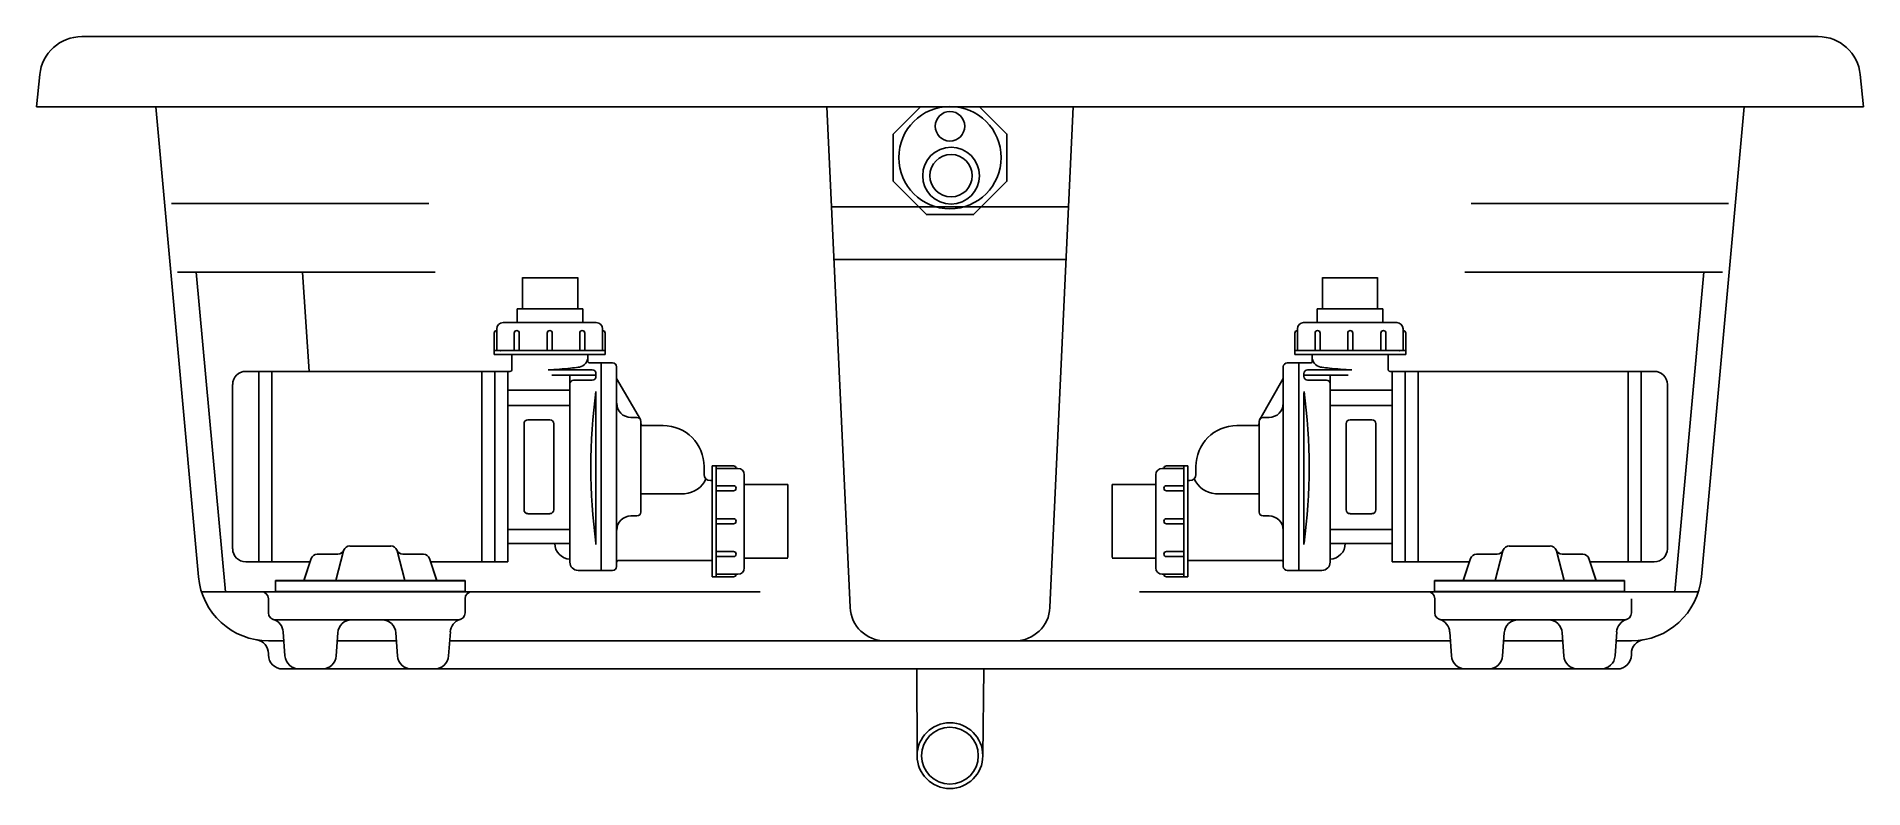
# Model space of a CAD drawing. Header units: millimetres. Extents: x -1239.76 to -1238.46, y 2221.35 to 2221.88.
import ezdxf

# ---------------------------------------------------------------- set-up
doc = ezdxf.new("R2010")
doc.units = ezdxf.units.MM
doc.header["$LTSCALE"] = 10
doc.layers.add('jacuzzi', color=1, linetype='Continuous')

msp = doc.modelspace()

# ---------------------------------------------------------------- linework, layer by layer
at = {"layer": 'jacuzzi'}
for p, q in [((-1239.725, 2221.8819), (-1238.4893, 2221.8819)), ((-1239.7572, 2221.8319), (-1239.7549, 2221.8549)), ((-1238.4572, 2221.8319), (-1238.4595, 2221.8549)), ((-1239.7572, 2221.8319), (-1238.4572, 2221.8319)), ((-1239.6723, 2221.8319), (-1239.6419, 2221.4974)), ((-1239.1948, 2221.8319), (-1239.1783, 2221.4758)), ((-1239.0196, 2221.8319), (-1239.0361, 2221.4758)), ((-1238.542, 2221.8319), (-1238.5725, 2221.4974)), ((-1239.4781, 2221.7632), (-1239.6612, 2221.7632)), ((-1239.0229, 2221.7607), (-1239.1915, 2221.7607)), ((-1238.7363, 2221.7632), (-1238.5531, 2221.7632)), ((-1239.4736, 2221.7142), (-1239.6568, 2221.7142)), ((-1239.6436, 2221.7142), (-1239.6228, 2221.4869)), ((-1239.5679, 2221.7142), (-1239.5631, 2221.6436)), ((-1239.0246, 2221.7232), (-1239.1897, 2221.7232)), ((-1238.7407, 2221.7142), (-1238.5575, 2221.7142)), ((-1238.5707, 2221.7142), (-1238.5915, 2221.4869)), ((-1238.8029, 2221.7103), (-1238.8422, 2221.7103)), ((-1238.7991, 2221.6881), (-1238.846, 2221.6881)), ((-1238.7892, 2221.6784), (-1238.8555, 2221.6784)), ((-1238.86, 2221.6728), (-1238.86, 2221.674)), ((-1238.86, 2221.6727), (-1238.86, 2221.6739)), ((-1238.86, 2221.6727), (-1238.86, 2221.6585)), ((-1238.7847, 2221.6728), (-1238.7847, 2221.674)), ((-1238.7847, 2221.6727), (-1238.7847, 2221.6739)), ((-1238.7847, 2221.6585), (-1238.7847, 2221.6727)), ((-1238.8672, 2221.6497), (-1238.8589, 2221.6497)), ((-1238.7829, 2221.6585), (-1238.8618, 2221.6585)), ((-1238.7829, 2221.6556), (-1238.8618, 2221.6556)), ((-1238.8589, 2221.502), (-1238.8589, 2221.6497)), ((-1238.8589, 2221.502), (-1238.8589, 2221.6497)), ((-1238.8508, 2221.6497), (-1238.8589, 2221.6497)), ((-1238.8508, 2221.6497), (-1238.8589, 2221.6497)), ((-1238.8494, 2221.6511), (-1238.8494, 2221.6556)), ((-1238.7954, 2221.6451), (-1238.7954, 2221.6556)), ((-1238.8868, 2221.6095), (-1238.87, 2221.6387)), ((-1238.87, 2221.5048), (-1238.87, 2221.6469)), ((-1238.8553, 2221.6422), (-1238.8553, 2221.6401)), ((-1238.8553, 2221.6422), (-1238.8553, 2221.64)), ((-1238.8239, 2221.641), (-1238.8553, 2221.641)), ((-1238.8213, 2221.6448), (-1238.8527, 2221.6448)), ((-1238.8393, 2221.6374), (-1238.8527, 2221.6374)), ((-1238.606, 2221.6436), (-1238.794, 2221.6436)), ((-1238.7926, 2221.6436), (-1238.7926, 2221.5213)), ((-1238.7926, 2221.6417), (-1238.7926, 2221.5213)), ((-1238.7833, 2221.6436), (-1238.7833, 2221.5081)), ((-1238.774, 2221.6436), (-1238.774, 2221.5081)), ((-1238.6246, 2221.6437), (-1238.6246, 2221.5082)), ((-1238.6246, 2221.6436), (-1238.6246, 2221.5081)), ((-1238.6153, 2221.6437), (-1238.6153, 2221.5082)), ((-1238.6153, 2221.6436), (-1238.6153, 2221.5081)), ((-1238.8553, 2221.6283), (-1238.8553, 2221.5204)), ((-1238.7926, 2221.6303), (-1238.8367, 2221.6303)), ((-1238.5967, 2221.6344), (-1238.5967, 2221.5174)), ((-1238.5967, 2221.6344), (-1238.5967, 2221.5174)), ((-1238.8844, 2221.6109), (-1238.8801, 2221.6109)), ((-1238.7926, 2221.6195), (-1238.8367, 2221.6195)), ((-1238.8225, 2221.6092), (-1238.8069, 2221.6092)), ((-1238.903, 2221.6051), (-1238.8886, 2221.6051)), ((-1238.8872, 2221.5436), (-1238.8872, 2221.6081)), ((-1238.8252, 2221.5452), (-1238.8252, 2221.6064)), ((-1238.8041, 2221.5452), (-1238.8041, 2221.6064)), ((-1238.9607, 2221.5702), (-1238.9607, 2221.5039)), ((-1238.9607, 2221.5701), (-1238.9607, 2221.5038)), ((-1238.9408, 2221.5746), (-1238.9562, 2221.5746)), ((-1238.9408, 2221.5764), (-1238.9408, 2221.4975)), ((-1238.9379, 2221.5764), (-1238.9379, 2221.4975)), ((-1238.9322, 2221.5704), (-1238.9322, 2221.5759)), ((-1238.9917, 2221.5632), (-1238.9917, 2221.5113)), ((-1238.9917, 2221.5632), (-1238.9917, 2221.515)), ((-1238.9917, 2221.5632), (-1238.9607, 2221.5632)), ((-1238.9917, 2221.5632), (-1238.9607, 2221.5632)), ((-1238.9371, 2221.566), (-1238.9366, 2221.566)), ((-1238.9183, 2221.5566), (-1238.8872, 2221.5566)), ((-1238.8844, 2221.5408), (-1238.8801, 2221.5408)), ((-1238.8367, 2221.5313), (-1238.8367, 2221.5213)), ((-1238.7926, 2221.5312), (-1238.8367, 2221.5312)), ((-1238.8367, 2221.5312), (-1238.8367, 2221.5213)), ((-1238.8225, 2221.5424), (-1238.8069, 2221.5424)), ((-1238.7926, 2221.5313), (-1238.7926, 2221.5213)), ((-1238.7926, 2221.5312), (-1238.7926, 2221.5213)), ((-1238.9917, 2221.5187), (-1238.9917, 2221.515)), ((-1238.8367, 2221.5213), (-1238.7926, 2221.5213)), ((-1238.7926, 2221.5213), (-1238.7926, 2221.5082)), ((-1238.7926, 2221.5213), (-1238.7926, 2221.5081)), ((-1238.7092, 2221.5194), (-1238.6947, 2221.5194)), ((-1238.7092, 2221.5194), (-1238.6947, 2221.5194)), ((-1238.6802, 2221.5194), (-1238.6947, 2221.5194)), ((-1238.6802, 2221.5194), (-1238.6947, 2221.5194)), ((-1238.9917, 2221.515), (-1238.9917, 2221.5113)), ((-1238.9917, 2221.5108), (-1238.9607, 2221.5108)), ((-1238.9379, 2221.5091), (-1238.8714, 2221.5091)), ((-1238.8367, 2221.51), (-1238.8367, 2221.5079)), ((-1238.8367, 2221.51), (-1238.8367, 2221.5079)), ((-1238.7376, 2221.5081), (-1238.7926, 2221.5081)), ((-1238.742, 2221.4948), (-1238.7368, 2221.5104)), ((-1238.742, 2221.4947), (-1238.7368, 2221.5104)), ((-1238.7324, 2221.5136), (-1238.7178, 2221.5136)), ((-1238.7324, 2221.5136), (-1238.7178, 2221.5136)), ((-1238.7137, 2221.516), (-1238.7192, 2221.4948)), ((-1238.7137, 2221.5159), (-1238.7192, 2221.4947)), ((-1238.6757, 2221.516), (-1238.6701, 2221.4948)), ((-1238.6757, 2221.5159), (-1238.6701, 2221.4947)), ((-1238.6569, 2221.5136), (-1238.6715, 2221.5136)), ((-1238.6569, 2221.5136), (-1238.6715, 2221.5136)), ((-1238.6473, 2221.4948), (-1238.6525, 2221.5104)), ((-1238.6473, 2221.4947), (-1238.6525, 2221.5104)), ((-1238.606, 2221.5082), (-1238.6518, 2221.5082)), ((-1238.606, 2221.5081), (-1238.6518, 2221.5081)), ((-1238.955, 2221.4994), (-1238.9562, 2221.4994)), ((-1238.955, 2221.4993), (-1238.9562, 2221.4993)), ((-1238.955, 2221.4993), (-1238.9408, 2221.4993)), ((-1238.8672, 2221.502), (-1238.8589, 2221.502)), ((-1238.8589, 2221.502), (-1238.8425, 2221.502)), ((-1238.6271, 2221.4948), (-1238.7623, 2221.4948)), ((-1238.7623, 2221.487), (-1238.7623, 2221.4948)), ((-1238.6271, 2221.4947), (-1238.7623, 2221.4947)), ((-1238.7623, 2221.4869), (-1238.7623, 2221.4947)), ((-1238.6271, 2221.487), (-1238.6271, 2221.4948)), ((-1238.6271, 2221.4869), (-1238.6271, 2221.4947)), ((-1239.2422, 2221.4869), (-1239.6398, 2221.4869)), ((-1239.5922, 2221.4819), (-1239.5922, 2221.4719)), ((-1239.4522, 2221.4819), (-1239.4522, 2221.4719)), ((-1238.9722, 2221.4869), (-1238.5746, 2221.4869)), ((-1238.7623, 2221.487), (-1238.6271, 2221.487)), ((-1238.7623, 2221.4869), (-1238.6271, 2221.4869)), ((-1238.7622, 2221.4819), (-1238.7622, 2221.4719)), ((-1238.6222, 2221.4819), (-1238.6222, 2221.4719)), ((-1239.5872, 2221.4669), (-1239.4572, 2221.4669)), ((-1238.6272, 2221.4669), (-1238.7572, 2221.4669)), ((-1239.5816, 2221.4583), (-1239.5804, 2221.4413)), ((-1239.5428, 2221.4576), (-1239.5439, 2221.4413)), ((-1239.5015, 2221.4576), (-1239.5004, 2221.4413)), ((-1239.4627, 2221.4583), (-1239.4639, 2221.4413)), ((-1238.7516, 2221.4583), (-1238.7504, 2221.4413)), ((-1238.7128, 2221.4576), (-1238.7139, 2221.4413)), ((-1238.6715, 2221.4576), (-1238.6704, 2221.4413)), ((-1238.6327, 2221.4583), (-1238.6339, 2221.4413)), ((-1239.5921, 2221.4519), (-1239.5811, 2221.4519)), ((-1239.5921, 2221.4428), (-1239.5921, 2221.4419)), ((-1239.5432, 2221.4519), (-1239.5011, 2221.4519)), ((-1239.4632, 2221.4519), (-1238.7511, 2221.4519)), ((-1238.6711, 2221.4519), (-1238.7132, 2221.4519)), ((-1238.6223, 2221.4519), (-1238.6332, 2221.4519)), ((-1238.6223, 2221.4428), (-1238.6223, 2221.4419)), ((-1239.5821, 2221.4319), (-1238.6323, 2221.4319)), ((-1239.1308, 2221.4319), (-1239.1305, 2221.3701)), ((-1239.0832, 2221.4318), (-1239.0838, 2221.37))]:
    msp.add_line(p, q, dxfattribs=at)
at = {"layer": 'jacuzzi', "linetype": 'Continuous'}
for p, q in [((-1239.4114, 2221.7103), (-1239.3721, 2221.7103)), ((-1239.4152, 2221.6881), (-1239.3684, 2221.6881)), ((-1239.4252, 2221.6784), (-1239.3589, 2221.6784)), ((-1239.4297, 2221.6728), (-1239.4297, 2221.674)), ((-1239.4297, 2221.6727), (-1239.4297, 2221.6739)), ((-1239.4297, 2221.6585), (-1239.4297, 2221.6727)), ((-1239.3544, 2221.6728), (-1239.3544, 2221.674)), ((-1239.3544, 2221.6727), (-1239.3544, 2221.6739)), ((-1239.3544, 2221.6727), (-1239.3544, 2221.6585)), ((-1239.4315, 2221.6585), (-1239.3526, 2221.6585)), ((-1239.4315, 2221.6556), (-1239.3526, 2221.6556)), ((-1239.4189, 2221.6451), (-1239.4189, 2221.6556)), ((-1239.3649, 2221.6511), (-1239.3649, 2221.6556)), ((-1239.3635, 2221.6497), (-1239.3555, 2221.6497)), ((-1239.3635, 2221.6497), (-1239.3555, 2221.6497)), ((-1239.3555, 2221.502), (-1239.3555, 2221.6497)), ((-1239.3555, 2221.502), (-1239.3555, 2221.6497)), ((-1239.3472, 2221.6497), (-1239.3555, 2221.6497)), ((-1239.6083, 2221.6436), (-1239.4203, 2221.6436)), ((-1239.599, 2221.6437), (-1239.599, 2221.5082)), ((-1239.599, 2221.6436), (-1239.599, 2221.5081)), ((-1239.5897, 2221.6437), (-1239.5897, 2221.5082)), ((-1239.5897, 2221.6436), (-1239.5897, 2221.5081)), ((-1239.4403, 2221.6436), (-1239.4403, 2221.5081)), ((-1239.431, 2221.6436), (-1239.431, 2221.5081)), ((-1239.4217, 2221.6436), (-1239.4217, 2221.5213)), ((-1239.4217, 2221.6417), (-1239.4217, 2221.5213)), ((-1239.393, 2221.6448), (-1239.3617, 2221.6448)), ((-1239.3904, 2221.641), (-1239.3591, 2221.641)), ((-1239.375, 2221.6374), (-1239.3617, 2221.6374)), ((-1239.3591, 2221.6422), (-1239.3591, 2221.6401)), ((-1239.3591, 2221.6422), (-1239.3591, 2221.64)), ((-1239.3444, 2221.5048), (-1239.3444, 2221.6469)), ((-1239.3275, 2221.6095), (-1239.3444, 2221.6387)), ((-1239.6176, 2221.6344), (-1239.6176, 2221.5174)), ((-1239.6176, 2221.6344), (-1239.6176, 2221.5174)), ((-1239.4217, 2221.6303), (-1239.3776, 2221.6303)), ((-1239.3591, 2221.6283), (-1239.3591, 2221.5204)), ((-1239.4217, 2221.6195), (-1239.3776, 2221.6195)), ((-1239.3919, 2221.6092), (-1239.4075, 2221.6092)), ((-1239.3299, 2221.6109), (-1239.3342, 2221.6109)), ((-1239.4102, 2221.5452), (-1239.4102, 2221.6064)), ((-1239.3891, 2221.5452), (-1239.3891, 2221.6064)), ((-1239.3272, 2221.5436), (-1239.3272, 2221.6081)), ((-1239.3113, 2221.6051), (-1239.3257, 2221.6051)), ((-1239.2821, 2221.5704), (-1239.2821, 2221.5759)), ((-1239.2765, 2221.5764), (-1239.2765, 2221.4975)), ((-1239.2735, 2221.5764), (-1239.2735, 2221.4975)), ((-1239.2735, 2221.5746), (-1239.2581, 2221.5746)), ((-1239.2536, 2221.5702), (-1239.2536, 2221.5039)), ((-1239.2536, 2221.5701), (-1239.2536, 2221.5038)), ((-1239.2772, 2221.566), (-1239.2777, 2221.566)), ((-1239.2226, 2221.5632), (-1239.2536, 2221.5632)), ((-1239.2226, 2221.5632), (-1239.2536, 2221.5632)), ((-1239.2226, 2221.5632), (-1239.2226, 2221.5113)), ((-1239.2226, 2221.5632), (-1239.2226, 2221.515)), ((-1239.296, 2221.5566), (-1239.3272, 2221.5566)), ((-1239.4217, 2221.5313), (-1239.4217, 2221.5213)), ((-1239.4217, 2221.5312), (-1239.3776, 2221.5312)), ((-1239.4217, 2221.5312), (-1239.4217, 2221.5213)), ((-1239.3919, 2221.5424), (-1239.4075, 2221.5424)), ((-1239.3776, 2221.5313), (-1239.3776, 2221.5213)), ((-1239.3776, 2221.5312), (-1239.3776, 2221.5213)), ((-1239.3299, 2221.5408), (-1239.3342, 2221.5408)), ((-1239.5342, 2221.5194), (-1239.5196, 2221.5194)), ((-1239.5342, 2221.5194), (-1239.5196, 2221.5194)), ((-1239.5051, 2221.5194), (-1239.5196, 2221.5194)), ((-1239.5051, 2221.5194), (-1239.5196, 2221.5194)), ((-1239.3776, 2221.5213), (-1239.4217, 2221.5213)), ((-1239.4217, 2221.5213), (-1239.4217, 2221.5082)), ((-1239.4217, 2221.5213), (-1239.4217, 2221.5081)), ((-1239.2226, 2221.5187), (-1239.2226, 2221.515)), ((-1239.6083, 2221.5082), (-1239.5625, 2221.5082)), ((-1239.6083, 2221.5081), (-1239.5625, 2221.5081)), ((-1239.567, 2221.4948), (-1239.5618, 2221.5104)), ((-1239.567, 2221.4947), (-1239.5618, 2221.5104)), ((-1239.5574, 2221.5136), (-1239.5428, 2221.5136)), ((-1239.5574, 2221.5136), (-1239.5428, 2221.5136)), ((-1239.5387, 2221.516), (-1239.5442, 2221.4948)), ((-1239.5387, 2221.5159), (-1239.5442, 2221.4947)), ((-1239.5006, 2221.516), (-1239.4951, 2221.4948)), ((-1239.5006, 2221.5159), (-1239.4951, 2221.4947)), ((-1239.4819, 2221.5136), (-1239.4965, 2221.5136)), ((-1239.4819, 2221.5136), (-1239.4965, 2221.5136)), ((-1239.4723, 2221.4948), (-1239.4775, 2221.5104)), ((-1239.4723, 2221.4947), (-1239.4775, 2221.5104)), ((-1239.4768, 2221.5081), (-1239.4217, 2221.5081)), ((-1239.3776, 2221.51), (-1239.3776, 2221.5079)), ((-1239.3776, 2221.51), (-1239.3776, 2221.5079)), ((-1239.2765, 2221.5091), (-1239.343, 2221.5091)), ((-1239.2226, 2221.5108), (-1239.2536, 2221.5108)), ((-1239.2226, 2221.515), (-1239.2226, 2221.5113)), ((-1239.5872, 2221.4948), (-1239.4521, 2221.4948)), ((-1239.5872, 2221.487), (-1239.5872, 2221.4948)), ((-1239.5872, 2221.4947), (-1239.4521, 2221.4947)), ((-1239.5872, 2221.4869), (-1239.5872, 2221.4947)), ((-1239.4521, 2221.487), (-1239.4521, 2221.4948)), ((-1239.4521, 2221.4869), (-1239.4521, 2221.4947)), ((-1239.3555, 2221.502), (-1239.3718, 2221.502)), ((-1239.3472, 2221.502), (-1239.3555, 2221.502)), ((-1239.2593, 2221.4993), (-1239.2735, 2221.4993)), ((-1239.2593, 2221.4994), (-1239.2581, 2221.4994)), ((-1239.2593, 2221.4993), (-1239.2581, 2221.4993)), ((-1239.4521, 2221.487), (-1239.5872, 2221.487)), ((-1239.4521, 2221.4869), (-1239.5872, 2221.4869))]:
    msp.add_line(p, q, dxfattribs=at)
at = {"layer": 'jacuzzi'}
for points in [[(-1239.1282, 2221.8319), (-1239.1476, 2221.8125), (-1239.1476, 2221.779), (-1239.1239, 2221.7553), (-1239.1235, 2221.7553)], [(-1239.1239, 2221.7553), (-1239.0904, 2221.7553), (-1239.0667, 2221.779), (-1239.0667, 2221.8125), (-1239.0861, 2221.8319)], [(-1238.8422, 2221.7104), (-1238.8422, 2221.6881)], [(-1238.8029, 2221.7104), (-1238.8029, 2221.6881)], [(-1238.846, 2221.6881), (-1238.846, 2221.6784)], [(-1238.7991, 2221.6881), (-1238.7991, 2221.6785)], [(-1238.8618, 2221.6709), (-1238.8618, 2221.6556)], [(-1238.8474, 2221.6709), (-1238.8474, 2221.6585)], [(-1238.8438, 2221.6709), (-1238.8438, 2221.6585)], [(-1238.8241, 2221.6709), (-1238.8241, 2221.6585)], [(-1238.8205, 2221.6709), (-1238.8205, 2221.6585)], [(-1238.8006, 2221.6709), (-1238.8006, 2221.6585)], [(-1238.797, 2221.6709), (-1238.797, 2221.6585)], [(-1238.7829, 2221.6709), (-1238.7829, 2221.6556)], [(-1238.8367, 2221.641), (-1238.8367, 2221.5312)], [(-1238.9532, 2221.5764), (-1238.9379, 2221.5764)], [(-1238.9532, 2221.5623), (-1238.9408, 2221.5623)], [(-1238.9532, 2221.5587), (-1238.9408, 2221.5587)], [(-1238.9532, 2221.5388), (-1238.9408, 2221.5388)], [(-1238.9532, 2221.5352), (-1238.9408, 2221.5352)], [(-1238.8367, 2221.5213), (-1238.8367, 2221.5165), (-1238.8367, 2221.51)], [(-1238.8367, 2221.5213), (-1238.8367, 2221.5165), (-1238.8367, 2221.51)], [(-1238.9532, 2221.5155), (-1238.9408, 2221.5155)], [(-1238.9532, 2221.5119), (-1238.9408, 2221.5119)], [(-1238.9532, 2221.4975), (-1238.9379, 2221.4975)]]:
    msp.add_lwpolyline(points, dxfattribs=at)
at = {"layer": 'jacuzzi', "linetype": 'Continuous'}
for points in [[(-1239.4114, 2221.7104), (-1239.4114, 2221.6881)], [(-1239.3721, 2221.7104), (-1239.3721, 2221.6881)], [(-1239.4152, 2221.6881), (-1239.4152, 2221.6785)], [(-1239.3684, 2221.6881), (-1239.3684, 2221.6784)], [(-1239.4315, 2221.6709), (-1239.4315, 2221.6556)], [(-1239.4173, 2221.6709), (-1239.4173, 2221.6585)], [(-1239.4137, 2221.6709), (-1239.4137, 2221.6585)], [(-1239.3938, 2221.6709), (-1239.3938, 2221.6585)], [(-1239.3902, 2221.6709), (-1239.3902, 2221.6585)], [(-1239.3706, 2221.6709), (-1239.3706, 2221.6585)], [(-1239.367, 2221.6709), (-1239.367, 2221.6585)], [(-1239.3526, 2221.6709), (-1239.3526, 2221.6556)], [(-1239.3776, 2221.641), (-1239.3776, 2221.5312)], [(-1239.2611, 2221.5764), (-1239.2765, 2221.5764)], [(-1239.2611, 2221.5623), (-1239.2735, 2221.5623)], [(-1239.2611, 2221.5587), (-1239.2735, 2221.5587)], [(-1239.2611, 2221.5388), (-1239.2735, 2221.5388)], [(-1239.2611, 2221.5352), (-1239.2735, 2221.5352)], [(-1239.3776, 2221.5213), (-1239.3776, 2221.5165), (-1239.3776, 2221.51)], [(-1239.3776, 2221.5213), (-1239.3776, 2221.5165), (-1239.3776, 2221.51)], [(-1239.2611, 2221.5155), (-1239.2735, 2221.5155)], [(-1239.2611, 2221.5119), (-1239.2735, 2221.5119)], [(-1239.2611, 2221.4975), (-1239.2765, 2221.4975)]]:
    msp.add_lwpolyline(points, dxfattribs=at)
msp.add_lwpolyline([(-1239.393, 2221.6448, 0.008376), (-1239.3851, 2221.6452, 0.008376), (-1239.3771, 2221.646, 0.00574), (-1239.3717, 2221.6466, 0.000724), (-1239.371, 2221.6467)], format="xyb", dxfattribs=at)
at = {"layer": 'jacuzzi'}
msp.add_lwpolyline([(-1238.8213, 2221.6448, -0.008376), (-1238.8292, 2221.6452, -0.008376), (-1238.8372, 2221.646, -0.00574), (-1238.8426, 2221.6466, -0.000724), (-1238.8433, 2221.6467)], format="xyb", dxfattribs=at)
for centre, radius in [((-1239.1072, 2221.7958), 0.0364), ((-1239.1072, 2221.8181), 0.0105), ((-1239.1064, 2221.7829), 0.0202), ((-1239.1064, 2221.7829), 0.0151), ((-1239.1072, 2221.3702), 0.0234), ((-1239.1072, 2221.3702), 0.0202)]:
    msp.add_circle(centre, radius, dxfattribs=at)
for centre, radius, start, end in [((-1239.725, 2221.8519), 0.03, 90, 174.2894), ((-1238.4893, 2221.8519), 0.03, 5.7106, 90), ((-1238.8555, 2221.6739), 0.0045, 90, 180), ((-1238.7892, 2221.6739), 0.0045, 0, 90), ((-1238.86, 2221.6709), 0.0018, 90, 180), ((-1238.8456, 2221.6709), 0.0018, 0, 180), ((-1238.8223, 2221.6709), 0.0018, 0, 180), ((-1238.7988, 2221.6709), 0.0018, 0, 180), ((-1238.7847, 2221.6709), 0.0018, 0, 90), ((-1238.8672, 2221.6469), 0.00279, 90, 180), ((-1238.8508, 2221.6511), 0.00141, 270, 0), ((-1238.8508, 2221.6511), 0.00141, 270, 0), ((-1238.8417, 2221.6545), 0.00798, 193.8392, 266.6722), ((-1238.8527, 2221.6422), 0.00261, 90, 180), ((-1238.8527, 2221.64), 0.00261, 180, 270), ((-1238.8393, 2221.6348), 0.00261, 0, 90), ((-1238.794, 2221.6451), 0.00141, 180, 270), ((-1238.606, 2221.6344), 0.00928, 0, 90), ((-1238.606, 2221.6344), 0.00928, 0, 90), ((-1239.2584, 2221.5754), 0.4068, 352.3703, 7.6297), ((-1239.2584, 2221.5754), 0.4068, 352.3703, 7.6297), ((-1238.8844, 2221.6081), 0.00279, 90, 180), ((-1238.8801, 2221.621), 0.0101, 270, 0), ((-1238.8225, 2221.6064), 0.00278, 90, 180), ((-1238.8069, 2221.6064), 0.00278, 0, 90), ((-1238.903, 2221.5759), 0.0292, 90, 180), ((-1238.8886, 2221.6065), 0.00142, 270, 0), ((-1238.9562, 2221.5701), 0.0045, 90, 180), ((-1238.9532, 2221.5746), 0.0018, 90, 180), ((-1238.9366, 2221.5704), 0.00441, 270, 0), ((-1238.9532, 2221.5605), 0.0018, 90, 270), ((-1238.9371, 2221.5667), 0.000743, 194.8583, 270), ((-1238.9171, 2221.5745), 0.0179, 203.7468, 266.1355), ((-1238.8225, 2221.5452), 0.00278, 180, 270), ((-1238.8069, 2221.5452), 0.00278, 270, 0), ((-1238.9532, 2221.537), 0.0018, 90, 270), ((-1238.8844, 2221.5436), 0.00279, 180, 270), ((-1238.8801, 2221.5307), 0.0101, 0, 90), ((-1238.8372, 2221.5213), 0.0113, 272.3872, 0), ((-1238.8372, 2221.5213), 0.0113, 272.3872, 0), ((-1238.7092, 2221.5148), 0.00464, 90, 158.1026), ((-1238.7092, 2221.5148), 0.00464, 90, 158.1026), ((-1238.6802, 2221.5148), 0.00464, 21.8974, 90), ((-1238.6802, 2221.5148), 0.00464, 21.8974, 90), ((-1238.9532, 2221.5137), 0.0018, 90, 270), ((-1238.8714, 2221.5077), 0.00142, 0, 90), ((-1238.8425, 2221.5079), 0.00585, 270, 0), ((-1238.8425, 2221.5079), 0.00585, 270, 0), ((-1238.7324, 2221.509), 0.00464, 90, 161.6055), ((-1238.7324, 2221.5089), 0.00464, 90, 161.6055), ((-1238.7178, 2221.5183), 0.00464, 270, 338.1026), ((-1238.7178, 2221.5182), 0.00464, 270, 338.1026), ((-1238.6715, 2221.5183), 0.00464, 201.8974, 270), ((-1238.6715, 2221.5182), 0.00464, 201.8974, 270), ((-1238.6569, 2221.509), 0.00464, 18.3945, 90), ((-1238.6569, 2221.5089), 0.00464, 18.3945, 90), ((-1238.606, 2221.5174), 0.00928, 270, 0), ((-1238.606, 2221.5174), 0.00928, 270, 0), ((-1239.5921, 2221.5019), 0.05, 185.2054, 270), ((-1238.9562, 2221.5038), 0.0045, 180, 270), ((-1238.9532, 2221.4993), 0.0018, 180, 270), ((-1238.8672, 2221.5048), 0.00279, 180, 270), ((-1238.6223, 2221.5019), 0.05, 270, 354.7946), ((-1239.5972, 2221.4819), 0.005, 0, 90), ((-1239.4472, 2221.4819), 0.005, 90, 180), ((-1238.7672, 2221.4819), 0.005, 0, 90), ((-1239.5872, 2221.4719), 0.005, 180, 270), ((-1239.5916, 2221.4576), 0.01, 3.8623, 72.9742), ((-1239.5328, 2221.4569), 0.01, 90, 176.1377), ((-1239.5115, 2221.4569), 0.01, 3.8623, 90), ((-1239.4528, 2221.4576), 0.01, 107.0258, 176.1377), ((-1239.4572, 2221.4719), 0.005, 270, 0), ((-1239.1533, 2221.4769), 0.025, 182.6517, 270), ((-1239.061, 2221.4769), 0.025, 270, 357.3483), ((-1238.7572, 2221.4719), 0.005, 180, 270), ((-1238.7616, 2221.4576), 0.01, 3.8623, 72.9742), ((-1238.7028, 2221.4569), 0.01, 90, 176.1377), ((-1238.6815, 2221.4569), 0.01, 3.8623, 90), ((-1238.6228, 2221.4576), 0.01, 107.0258, 176.1377), ((-1238.6272, 2221.4719), 0.005, 270, 0), ((-1239.6021, 2221.4428), 0.01, 0, 80.4059), ((-1239.5821, 2221.4419), 0.01, 180, 270), ((-1239.5704, 2221.4419), 0.01, 183.8623, 270), ((-1239.5539, 2221.4419), 0.01, 270, 356.1377), ((-1239.4904, 2221.4419), 0.01, 183.8623, 270), ((-1239.4739, 2221.4419), 0.01, 270, 356.1377), ((-1238.7404, 2221.4419), 0.01, 183.8623, 270), ((-1238.7239, 2221.4419), 0.01, 270, 356.1377), ((-1238.6604, 2221.4419), 0.01, 183.8623, 270), ((-1238.6439, 2221.4419), 0.01, 270, 356.1377), ((-1238.6323, 2221.4419), 0.01, 270, 0), ((-1238.6123, 2221.4428), 0.01, 99.5941, 180)]:
    msp.add_arc(centre, radius, start, end, dxfattribs=at)
at = {"layer": 'jacuzzi', "linetype": 'Continuous'}
for centre, radius, start, end in [((-1239.4252, 2221.6739), 0.0045, 90, 180), ((-1239.3589, 2221.6739), 0.0045, 0, 90), ((-1239.4297, 2221.6709), 0.0018, 90, 180), ((-1239.4155, 2221.6709), 0.0018, 0, 180), ((-1239.392, 2221.6709), 0.0018, 0, 180), ((-1239.3688, 2221.6709), 0.0018, 0, 180), ((-1239.3544, 2221.6709), 0.0018, 0, 90), ((-1239.3726, 2221.6545), 0.00798, 273.3278, 346.1608), ((-1239.3635, 2221.6511), 0.00141, 180, 270), ((-1239.3635, 2221.6511), 0.00141, 180, 270), ((-1239.3472, 2221.6469), 0.00279, 0, 90), ((-1239.6083, 2221.6344), 0.00928, 90, 180), ((-1239.6083, 2221.6344), 0.00928, 90, 180), ((-1239.4203, 2221.6451), 0.00141, 270, 0), ((-1239.375, 2221.6348), 0.00261, 90, 180), ((-1239.3617, 2221.6422), 0.00261, 0, 90), ((-1239.3617, 2221.64), 0.00261, 270, 0), ((-1238.9559, 2221.5754), 0.4068, 172.3703, 187.6297), ((-1238.9559, 2221.5754), 0.4068, 172.3703, 187.6297), ((-1239.4075, 2221.6064), 0.00278, 90, 180), ((-1239.3919, 2221.6064), 0.00278, 0, 90), ((-1239.3342, 2221.621), 0.0101, 180, 270), ((-1239.3299, 2221.6081), 0.00279, 0, 90), ((-1239.3257, 2221.6065), 0.00142, 180, 270), ((-1239.3113, 2221.5759), 0.0292, 0, 90), ((-1239.2777, 2221.5704), 0.00441, 180, 270), ((-1239.2611, 2221.5746), 0.0018, 0, 90), ((-1239.2581, 2221.5701), 0.0045, 0, 90), ((-1239.2972, 2221.5745), 0.0179, 273.8645, 336.2532), ((-1239.2772, 2221.5667), 0.000743, 270, 345.1417), ((-1239.2611, 2221.5605), 0.0018, 270, 90), ((-1239.4075, 2221.5452), 0.00278, 180, 270), ((-1239.3919, 2221.5452), 0.00278, 270, 0), ((-1239.3342, 2221.5307), 0.0101, 90, 180), ((-1239.3299, 2221.5436), 0.00279, 270, 0), ((-1239.2611, 2221.537), 0.0018, 270, 90), ((-1239.5342, 2221.5148), 0.00464, 90, 158.1026), ((-1239.5342, 2221.5148), 0.00464, 90, 158.1026), ((-1239.5051, 2221.5148), 0.00464, 21.8974, 90), ((-1239.5051, 2221.5148), 0.00464, 21.8974, 90), ((-1239.3771, 2221.5213), 0.0113, 180, 267.6128), ((-1239.3771, 2221.5213), 0.0113, 180, 267.6128), ((-1239.6083, 2221.5174), 0.00928, 180, 270), ((-1239.6083, 2221.5174), 0.00928, 180, 270), ((-1239.5574, 2221.509), 0.00464, 90, 161.6055), ((-1239.5574, 2221.5089), 0.00464, 90, 161.6055), ((-1239.5428, 2221.5183), 0.00464, 270, 338.1026), ((-1239.5428, 2221.5182), 0.00464, 270, 338.1026), ((-1239.4965, 2221.5183), 0.00464, 201.8974, 270), ((-1239.4965, 2221.5182), 0.00464, 201.8974, 270), ((-1239.4819, 2221.509), 0.00464, 18.3945, 90), ((-1239.4819, 2221.5089), 0.00464, 18.3945, 90), ((-1239.3718, 2221.5079), 0.00585, 180, 270), ((-1239.3718, 2221.5079), 0.00585, 180, 270), ((-1239.343, 2221.5077), 0.00142, 90, 180), ((-1239.2611, 2221.5137), 0.0018, 270, 90), ((-1239.3472, 2221.5048), 0.00279, 270, 0), ((-1239.2611, 2221.4993), 0.0018, 270, 0), ((-1239.2581, 2221.5038), 0.0045, 270, 0)]:
    msp.add_arc(centre, radius, start, end, dxfattribs=at)
for p in [(-1239.4272, 2221.6585), (-1239.3555, 2221.502)]:
    msp.add_point(p, dxfattribs=at)
at = {"layer": 'jacuzzi'}
for p in [(-1238.7871, 2221.6585), (-1238.8589, 2221.502)]:
    msp.add_point(p, dxfattribs=at)

doc.saveas('drawing.dxf')
